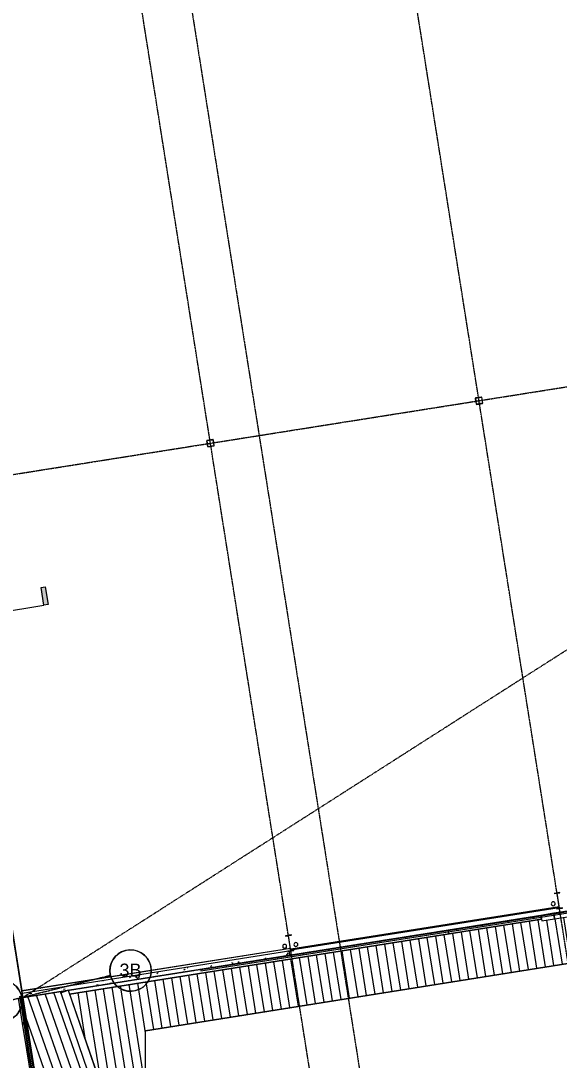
# Model space of a CAD drawing. Header units: millimetres. Extents: x -2355779 to -2216356, y 3874558 to 4068437.
# Drawn here: x -2319817 to -2299028, y 3996595 to 4036727 of the extents above; entities that cross this region are included whole.
import ezdxf

# ---------------------------------------------------------------- set-up
doc = ezdxf.new("R2010")
doc.units = ezdxf.units.MM
for name, pattern in [('Dash Tight', [1.2, 0.6, -0.6]), ('Grid Line', [21, 12, -3, 3, -3]), ('Overhead', [4, 2.5, -1.5])]:
    doc.linetypes.add(name, pattern=pattern)
for name, color, linetype, lineweight in [('A-ANNO-DIMS', 211, 'Continuous', 5), ('A-ANNO-DIMS-200', 211, 'Continuous', 5), ('A-CLNG', 13, 'Continuous', 5), ('A-DETL', 90, 'Continuous', 18), ('A-DETL-GENF', 92, 'Continuous', 5), ('A-FLOR-OVHD', 1, 'Overhead', 13), ('A-GENM', 13, 'Continuous', 5), ('A-GLAZ-CWMG', 51, 'Continuous', 5), ('A-ROOF', 132, 'Continuous', 5), ('A-ROOF-OTLN', 132, 'Continuous', 5), ('A-ROOF-PATT', 132, 'Continuous', 5), ('A-WALL', 113, 'Continuous', 5), ('A-WALL-FNSH', 113, 'Continuous', 13), ('A-WALL-PATT', 111, 'Continuous', 13), ('G-ANNO-SYMB', 111, 'Continuous', 5), ('P-SANR-FIXT', 6, 'Continuous', 5), ('S-BEAM', 12, 'Continuous', 5), ('S-COLS', 52, 'Continuous', 5), ('S-GRID', 1, 'Continuous', 5), ('S-GRID-IDEN', 1, 'Continuous', 5)]:
    doc.layers.add(name, color=color, linetype=linetype, lineweight=lineweight)
doc.styles.add('Arial', font='arial.ttf', dxfattribs={"height": 500})
doc.dimstyles.new('2_5-Diagonal-_deg_-Decimal_O', dxfattribs={"dimscale": 304.8, "dimtxt": 510.1297, "dimasz": 0.984252, "dimexe": 0.656168, "dimexo": 0.0625, "dimgap": 0.984252, "dimtad": 1, "dimdec": 0, "dimzin": 0, "dimdsep": 46, "dimtxsty": 'Arial', "dimblk1": 'OBLIQUE', "dimblk2": 'OBLIQUE', "dimsah": 1, "dimcen": 0.09, "dimdle": 0.656168, "dimazin": 0, "dimtfac": 1, "dimtdec": 4, "dimtix": 1, "dimtmove": 0, "dimatfit": 3, "dimfxl": 3.28084, "dimfxlon": 1, "dimtvp": 1, "dimtfill": 1, "dimtolj": 1, "dimtzin": 0, "dimlwd": 15, "dimlwe": 15, "dimarcsym": 2})

# ---------------------------------------------------------------- blocks, each defined once
blk = doc.blocks.new('SHS-Square Hollow Section-Column - 250x250xSHS-V2-GA - Part B 6m')
at = {"layer": 'S-COLS'}
h = blk.add_hatch(dxfattribs=at)
h.set_pattern_fill('FP_7', color=256, style=0, pattern_type=2)
h.set_pattern_definition([(36, (1644568.24, -4332682.3), (-418.03287, 575.37289), []), (36, (1644687.45, -4331929.7), (-418.03287, 575.37289), [])])
h.paths.add_polyline_path([(115, -125), (122, -122), (125, -115), (119, -119)])
h.paths.add_polyline_path([(-115, -125), (115, -125), (115, -120), (-115, -120)])
h.paths.add_polyline_path([(-115, -125), (-119, -119), (-125, -115), (-122, -122)])
h.paths.add_polyline_path([(-125, 115), (-119, 119), (-115, 125), (-122, 122)])
h.paths.add_polyline_path([(-125, -115), (-120, -115), (-120, 115), (-125, 115)])
h.paths.add_polyline_path([(125, 115), (122, 122), (115, 125), (119, 119)])
h.paths.add_polyline_path([(120, -115), (125, -115), (125, 115), (120, 115)])
h.paths.add_polyline_path([(-115, 120), (115, 120), (115, 125), (-115, 125)])
at = {"layer": 'S-COLS', "lineweight": 15}
for p, q in [((-125, 115), (-125, -115)), ((-120, -115), (-120, 115)), ((115, 125), (-115, 125)), ((-115, 120), (115, 120)), ((120, 115), (120, -115)), ((125, -115), (125, 115)), ((115, -120), (-115, -120)), ((-115, -125), (115, -125))]:
    blk.add_line(p, q, dxfattribs=at)
for centre, radius, start, end in [((-115, 115), 10, 90, 180), ((-115, 115), 5, 90, 180), ((115, 115), 10, 360, 90), ((115, 115), 5, 0, 90), ((-115, -115), 10, 180, 270), ((-115, -115), 5, 180, 270), ((115, -115), 5, 270, 0), ((115, -115), 10, 270, 360)]:
    blk.add_arc(centre, radius, start, end, dxfattribs=at)
blk = doc.blocks.new('Structural Framing 16 - Structural Framing 1-1145737-GA - Part B 6m')
at = {"layer": 'S-BEAM', "lineweight": 13}
for p, q in [((-2315487, 4040040), (-2315714, 4040004)), ((-2315714, 4040004), (-2315713, 4039995)), ((-2315713, 4039995), (-2315604, 4040012)), ((-2315604, 4040012), (-2315512, 4039429)), ((-2315594, 4040013), (-2315486, 4040031)), ((-2315502, 4039431), (-2315594, 4040013)), ((-2315486, 4040031), (-2315487, 4040040)), ((-2315512, 4039429), (-2315621, 4039412)), ((-2315621, 4039412), (-2315619, 4039402)), ((-2315619, 4039402), (-2315392, 4039438)), ((-2315393, 4039448), (-2315502, 4039431)), ((-2315392, 4039438), (-2315393, 4039448)), ((-2309372, 4001432), (-2309599, 4001396)), ((-2309599, 4001396), (-2309598, 4001386)), ((-2309598, 4001386), (-2309489, 4001403)), ((-2309489, 4001403), (-2309397, 4000820)), ((-2309479, 4001405), (-2309370, 4001422)), ((-2309387, 4000822), (-2309479, 4001405)), ((-2309370, 4001422), (-2309372, 4001432)), ((-2309397, 4000820), (-2309505, 4000803)), ((-2309505, 4000803), (-2309504, 4000793)), ((-2309504, 4000793), (-2309277, 4000829)), ((-2309278, 4000839), (-2309387, 4000822)), ((-2309277, 4000829), (-2309278, 4000839))]:
    blk.add_line(p, q, dxfattribs=at)
blk = doc.blocks.new('Structural Framing 17 - Structural Framing 1-1145779-GA - Part B 6m')
at = {"layer": 'S-BEAM', "lineweight": 13}
for p, q in [((-2305117, 4041683), (-2305344, 4041647)), ((-2305344, 4041647), (-2305342, 4041637)), ((-2305342, 4041637), (-2305233, 4041654)), ((-2305233, 4041654), (-2305141, 4041072)), ((-2305224, 4041656), (-2305115, 4041673)), ((-2305131, 4041073), (-2305224, 4041656)), ((-2305115, 4041673), (-2305117, 4041683)), ((-2305141, 4041072), (-2305250, 4041054)), ((-2305250, 4041054), (-2305248, 4041045)), ((-2305248, 4041045), (-2305021, 4041081)), ((-2305023, 4041090), (-2305131, 4041073)), ((-2305021, 4041081), (-2305023, 4041090)), ((-2299001, 4003074), (-2299228, 4003038)), ((-2299228, 4003038), (-2299227, 4003028)), ((-2299227, 4003028), (-2299118, 4003046)), ((-2299118, 4003046), (-2299026, 4002463)), ((-2299108, 4003047), (-2299000, 4003064)), ((-2299016, 4002465), (-2299108, 4003047)), ((-2299000, 4003064), (-2299001, 4003074)), ((-2299026, 4002463), (-2299135, 4002446)), ((-2299135, 4002446), (-2299133, 4002436)), ((-2299133, 4002436), (-2298906, 4002472)), ((-2298907, 4002482), (-2299016, 4002465)), ((-2298906, 4002472), (-2298907, 4002482))]:
    blk.add_line(p, q, dxfattribs=at)
blk = doc.blocks.new('Downpipe - Straight - 01 - 150D-V5-GA - Part B 6m')
at = {"layer": 'P-SANR-FIXT'}
for start, end in [(0, 180), (360, 180), (180, 0), (180, 360)]:
    blk.add_arc((-40, 100), 75, start, end, dxfattribs=at)
blk = doc.blocks.new('Downpipe - Straight - 01 - 150D-V7-GA - Part B 6m')
at = {"layer": 'P-SANR-FIXT'}
for start, end in [(0, 180), (360, 180), (180, 0), (180, 360)]:
    blk.add_arc((-40, 100), 75, start, end, dxfattribs=at)
blk = doc.blocks.new('Roof Gutters3 - Roof Gutters-1885272-GA - Part B 6m')
at = {"layer": 'A-ROOF'}
for p, q in [((-2318295, 3999192), (-2318277, 3999198)), ((-2318277, 3999198), (-2318286, 3999195)), ((-2318277, 3999198), (-2317988, 3999298)), ((-2317989, 3999297), (-2318277, 3999198)), ((-2318277, 3999198), (-2317074, 3995702)), ((-2317986, 3999298), (-2316839, 3995967)), ((-2317982, 3999298), (-2316844, 3995993)), ((-2316839, 3995967), (-2317074, 3995702)), ((-2316844, 3995993), (-2305461, 3993573)), ((-2316844, 3995993), (-2316839, 3995967)), ((-2316839, 3995967), (-2305456, 3993548)), ((-2317074, 3995702), (-2317088, 3995686)), ((-2317074, 3995702), (-2305703, 3993285)), ((-2305461, 3993573), (-2298136, 3967458)), ((-2305461, 3993573), (-2305456, 3993548)), ((-2305703, 3993285), (-2305718, 3993269)), ((-2305456, 3993548), (-2305703, 3993285)), ((-2305703, 3993285), (-2298452, 3967434)), ((-2305456, 3993548), (-2298132, 3967435)), ((-2298480, 3967432), (-2298455, 3967344)), ((-2298429, 3967351), (-2298455, 3967344)), ((-2298451, 3967432), (-2298429, 3967351)), ((-2298141, 3967432), (-2298429, 3967351)), ((-2298136, 3967458), (-2298132, 3967435)), ((-2298132, 3967435), (-2298136, 3967433))]:
    blk.add_line(p, q, dxfattribs=at)
at = {"layer": 'A-ROOF', "lineweight": 15}
for p, q in [((-2339528, 3988769), (-2339531, 3988779)), ((-2339531, 3988779), (-2339530, 3988751)), ((-2339530, 3988751), (-2339427, 3988460)), ((-2339527, 3988751), (-2339528, 3988769)), ((-2339425, 3988464), (-2339527, 3988751)), ((-2339427, 3988460), (-2339353, 3988485)), ((-2339394, 3988474), (-2339425, 3988464)), ((-2339378, 3988480), (-2339393, 3988475)), ((-2339354, 3988488), (-2339377, 3988480)), ((-2338999, 3988607), (-2339352, 3988488)), ((-2339351, 3988485), (-2338995, 3988605)), ((-2339028, 3988703), (-2339030, 3988702)), ((-2339030, 3988702), (-2338999, 3988607)), ((-2338995, 3988605), (-2339028, 3988703))]:
    blk.add_line(p, q, dxfattribs=at)
blk = doc.blocks.new('Rectangular Mullion - Frame_Framed Facade_Danpal_DPANMF BT1-1887990-GA - Part B 6m')
at = {"layer": 'A-GLAZ-CWMG'}
for p, q in [((-2319747, 3998019), (-2319901, 3998986)), ((-2319693, 3998034), (-2319845, 3998995)), ((-2319837, 3999057), (-2319834, 3999058)), ((-2319834, 3999058), (-2319828, 3999059)), ((-2319833, 3999052), (-2319834, 3999058)), ((-2319671, 3998031), (-2319831, 3999045)), ((-2319827, 3999053), (-2319828, 3999059)), ((-2319665, 3998032), (-2319818, 3999001))]:
    blk.add_line(p, q, dxfattribs=at)
blk = doc.blocks.new('Rectangular Mullion - Frame_Framed Facade_Danpal_DPANMF BT1-1113569-GA - Part B 6m')
at = {"layer": 'A-GLAZ-CWMG'}
for p, q in [((-2319585, 3996991), (-2319747, 3998019)), ((-2319530, 3997006), (-2319691, 3998021)), ((-2319508, 3997003), (-2319671, 3998031)), ((-2319502, 3997004), (-2319665, 3998032))]:
    blk.add_line(p, q, dxfattribs=at)
blk = doc.blocks.new('Rectangular Mullion - DPAEC50-1105308-GA - Part B 6m')
at = {"layer": 'A-DETL-GENF'}
for p, q in [((24, 54), (-24, 54)), ((-24, 54), (-24, 5)), ((-23, 3), (-18, 3)), ((-22, 7), (-22, 34)), ((-21, 43), (-21, 50)), ((-21, 35), (-18, 35)), ((-17, 7), (-21, 6)), ((-20, 51), (-1, 51)), ((-20, 41), (-20, 43)), ((-15, 18), (-20, 9)), ((-20, 9), (-15, 17)), ((-20, 9), (-20, 7)), ((-20, 8), (-20, 9)), ((-14, 8), (-20, 8)), ((-20, 7), (-14, 7)), ((-17, 40), (-19, 40)), ((-10, 37), (-18, 37)), ((-18, 35), (-18, 22)), ((-16, 22), (-17, 35)), ((-17, 35), (-9, 35)), ((-9, 20), (-14, 20)), ((-14, 19), (-10, 19)), ((-9, 9), (-13, 8)), ((-13, 7), (-7, 9)), ((-8, 2), (-12, 1)), ((-12, 1), (-9, 1)), ((-8, 37), (-9, 37)), ((9, 34), (-9, 34)), ((-9, 34), (-8, 34)), ((-7, 9), (-9, 5)), ((-9, 4), (-7, 4)), ((-8, 36), (-8, 37)), ((-8, 34), (-8, 22)), ((-8, 5), (-6, 10)), ((-6, 10), (-8, 9)), ((-8, 2), (-6, 5)), ((-6, 5), (-8, 5)), ((-7, 4), (-8, 2)), ((-7, 22), (-7, 34)), ((-7, 34), (7, 34)), ((-4, 23), (3, 23)), ((3, 23), (-4, 23)), ((-1, 51), (0, 52)), ((0, 52), (1, 51)), ((1, 51), (20, 51)), ((8, 9), (6, 10)), ((6, 10), (8, 5)), ((8, 5), (6, 5)), ((6, 5), (8, 2)), ((7, 34), (7, 22)), ((9, 5), (7, 9)), ((7, 9), (13, 7)), ((8, 2), (7, 4)), ((7, 4), (9, 4)), ((9, 37), (8, 37)), ((8, 37), (8, 36)), ((8, 22), (8, 34)), ((8, 34), (9, 34)), ((12, 1), (8, 2)), ((9, 35), (17, 35)), ((14, 20), (9, 20)), ((13, 8), (9, 9)), ((9, 1), (12, 1)), ((18, 37), (10, 37)), ((10, 19), (14, 19)), ((20, 8), (14, 8)), ((14, 7), (20, 7)), ((20, 9), (15, 18)), ((15, 17), (20, 9)), ((17, 35), (16, 22)), ((19, 40), (17, 40)), ((21, 6), (17, 7)), ((18, 22), (18, 35)), ((18, 35), (21, 35)), ((18, 3), (23, 3)), ((20, 43), (20, 41)), ((20, 7), (20, 9)), ((20, 9), (20, 8)), ((21, 50), (21, 43)), ((22, 34), (22, 7)), ((24, 5), (24, 54))]:
    blk.add_line(p, q, dxfattribs=at)
for centre, radius, start, end in [((-23, 5), 1, 180, 270), ((-21, 39), 2.1, 75, 15), ((-21, 34), 1, 90, 180), ((-21, 7), 1, 180, 275), ((-20, 50), 1.2, 90, 180), ((-21, 39), 3.7, 75, 100.9055), ((-21, 39), 3.7, 325.4192, 15), ((-9, 28), 6, 90, 178.5709), ((137, 25), 152, 178.5709, 182.4896), ((137, 25), 152, 182.9076, 186.319), ((-9, 28), 5.2, 90, 178.5709), ((137, 25), 151, 178.5709, 181.8369), ((137, 25), 151, 182.064, 186.2791), ((137, 25), 152, 186.7358, 188.8939), ((137, 25), 151, 186.7315, 189.0318), ((-12, 2), 0.975, 188.8939, 275.24), ((-10, 38), 0.706, 289.0493, 354.5477), ((-4, 17), 6.58, 156.7371, 181.8449), ((16, 17), 26.5, 181.8449, 197.5886), ((-9, 36), 1, 270, 360), ((-4, 17), 5.98, 90, 181.8449), ((-4, 17), 6.58, 131.8412, 150.9148), ((16, 17), 25.9, 181.8449, 197.6717), ((-9, 4), 0.4, 157.1611, 284), ((-9, 2), 0.963, 275.24, 334.4387), ((-4, 17), 6.58, 90, 125.1634), ((3, 17), 5.98, 358.1551, 90), ((3, 17), 6.58, 54.8366, 90), ((9, 36), 1, 180, 270), ((3, 17), 6.58, 29.0852, 48.1588), ((-16, 17), 25.9, 342.3283, 358.1551), ((9, 2), 0.963, 205.5613, 264.76), ((10, 38), 0.706, 185.4523, 250.9507), ((9, 28), 6, 1.4287, 89.9792), ((9, 28), 5.2, 1.4291, 90), ((-16, 17), 26.5, 342.4114, 358.1551), ((9, 4), 0.4, 256, 22.8389), ((3, 17), 6.58, 358.1551, 23.2629), ((-137, 25), 151, 350.9682, 353.2685), ((12, 2), 0.975, 264.76, 351.1061), ((-137, 25), 151, 353.7209, 357.936), ((-137, 25), 152, 351.1061, 353.2642), ((-137, 25), 151, 358.1631, 1.4291), ((-137, 25), 152, 353.681, 357.0924), ((-137, 25), 152, 357.5109, 1.4287), ((21, 39), 3.7, 165, 214.5808), ((21, 39), 2.1, 165, 105), ((20, 50), 1.2, 360, 90), ((21, 39), 3.7, 79.0945, 105), ((21, 34), 1, 360, 90), ((21, 7), 1, 265, 360), ((23, 5), 1, 270, 360)]:
    blk.add_arc(centre, radius, start, end, dxfattribs=at)
for points, knots in [([(-18, 22), (-18, 22), (-18, 21), (-17, 21), (-17, 21), (-17, 21), (-17, 22), (-16, 22), (-16, 22), (-16, 22), (-16, 22)], [0, 0, 0, 0, 0.125, 0.25, 0.5, 0.625, 0.75, 0.875, 0.9375, 1, 1, 1, 1]), ([(-18, 3), (-18, 3), (-18, 4), (-18, 4), (-17, 4), (-17, 4), (-17, 4), (-17, 4), (-17, 5), (-17, 5), (-17, 5), (-17, 5), (-16, 6), (-16, 6), (-16, 6), (-16, 6), (-16, 6), (-17, 7), (-17, 7), (-17, 7), (-17, 7)], [0, 0, 0, 0, 0.083333, 0.166667, 0.208333, 0.25, 0.333333, 0.375, 0.416667, 0.458333, 0.5, 0.583333, 0.666667, 0.729167, 0.791667, 0.84375, 0.885417, 0.927083, 0.96875, 1, 1, 1, 1]), ([(16, 22), (16, 22), (16, 22), (16, 22), (17, 22), (17, 22), (17, 21), (18, 21), (18, 22)], [0, 0, 0, 0, 0.0625, 0.125, 0.1875, 0.3125, 0.4375, 1, 1, 1, 1]), ([(17, 7), (17, 7), (17, 7), (17, 7), (16, 6), (16, 6), (16, 6), (16, 6), (16, 6), (17, 5), (17, 5), (17, 4), (18, 3), (18, 3)], [0, 0, 0, 0, 0.03125, 0.072917, 0.114583, 0.15625, 0.208333, 0.270833, 0.333333, 0.416667, 0.583333, 0.75, 1, 1, 1, 1])]:
    blk.add_open_spline(points, degree=3, knots=knots, dxfattribs=at)
blk = doc.blocks.new('Rectangular Mullion - Mullion_FramedFacade_Danpal_DPAEC50-1262938-GA - Part B 6m')
at = {"layer": 'A-GLAZ-CWMG'}
for p, q in [((-18, 3), (-23, 3)), ((-20, 9), (-22, 9)), ((-21, 6), (-17, 7)), ((-20, 7), (-20, 9)), ((-14, 7), (-20, 7)), ((-9, 1), (-12, 1)), ((-8, 9), (-6, 10)), ((-6, 10), (-8, 5)), ((-8, 5), (-6, 5)), ((-6, 5), (-8, 2)), ((3, 23), (-4, 23)), ((8, 5), (6, 10)), ((6, 10), (8, 9)), ((8, 2), (6, 5)), ((6, 5), (8, 5)), ((12, 1), (9, 1)), ((20, 7), (14, 7)), ((17, 7), (21, 6)), ((23, 3), (18, 3)), ((22, 9), (20, 9)), ((20, 9), (20, 7))]:
    blk.add_line(p, q, dxfattribs=at)
for centre, radius, start, end in [((-23, 5), 1, 180, 270), ((-21, 7), 1, 227.5, 275), ((137, 25), 152, 186.7358, 188.8939), ((-12, 2), 0.975, 188.8939, 275.24), ((-4, 17), 5.98, 90, 181.8449), ((16, 17), 25.9, 181.8449, 197.6717), ((-9, 2), 0.963, 275.24, 334.4387), ((3, 17), 5.98, 358.1551, 90), ((-16, 17), 25.9, 342.3283, 358.1551), ((9, 2), 0.963, 205.5613, 264.76), ((12, 2), 0.975, 264.76, 351.1061), ((-137, 25), 152, 351.1061, 353.2642), ((21, 7), 1, 265, 360), ((23, 5), 1, 270, 0)]:
    blk.add_arc(centre, radius, start, end, dxfattribs=at)
for points, knots in [([(-17, 7), (-17, 7), (-17, 7), (-17, 7), (-16, 6), (-16, 6), (-16, 6), (-16, 6), (-16, 6), (-17, 5), (-17, 5), (-17, 5), (-17, 5), (-17, 4), (-17, 4), (-17, 4), (-17, 4), (-18, 4), (-18, 4), (-18, 3), (-18, 3)], [-1, -1, -1, -1, -0.96875, -0.927083, -0.885417, -0.84375, -0.791667, -0.729167, -0.666667, -0.583333, -0.5, -0.458333, -0.416667, -0.375, -0.333333, -0.25, -0.208333, -0.166667, -0.083333, 0, 0, 0, 0]), ([(18, 3), (18, 3), (17, 4), (17, 5), (17, 5), (16, 6), (16, 6), (16, 6), (16, 6), (16, 6), (17, 7), (17, 7), (17, 7), (17, 7)], [-1, -1, -1, -1, -0.75, -0.583333, -0.416667, -0.333333, -0.270833, -0.208333, -0.15625, -0.114583, -0.072917, -0.03125, 0, 0, 0, 0])]:
    blk.add_open_spline(points, degree=3, knots=knots, dxfattribs=at)
blk = doc.blocks.new('MulticellPanel_Polycarbonate_Danpal_1040w - Premium Purple-1888218-GA - Part B 6m')
at = {"layer": 'A-GENM'}
h = blk.add_hatch(dxfattribs=at)
h.set_pattern_fill('FP_23', color=256, style=0, pattern_type=2)
h.set_pattern_definition([(171, (4312207.6, 1665677.9), (-125.14757, -790.15067), []), (261, (4312207.6, 1665677.9), (790.15067, -125.14757), [])])
h.paths.add_polyline_path([(508, -6), (512, -3), (506, -1)])
h.paths.add_polyline_path([(513, -14), (513, -4), (508, -6), (508, -11)])
h.paths.add_polyline_path([(513, -2), (513, 7), (506, -1)])
h.paths.add_polyline_path([(512, 8), (510, 16), (-510, 16), (-512, 8), (-504, 0), (504, 0)])
h.paths.add_polyline_path([(-506, -1), (-513, 7), (-513, -2), (-508, -1)])
h.paths.add_polyline_path([(-506, -1), (-512, -3), (-508, -6)])
h.paths.add_polyline_path([(-508, -11), (-508, -6), (-513, -4), (-512, -13), (-509, -11)])
for p, q in [((-513, 13), (-513, 9)), ((-513, 7), (-513, -2)), ((510, 16), (-510, 16)), ((513, 9), (513, 13)), ((513, -2), (513, 7)), ((-513, -4), (-513, -13)), ((-512, -15), (-509, -15)), ((-508, -6), (-506, -1)), ((-508, -11), (-506, -6)), ((-506, -6), (-508, -6)), ((-506, -10), (-508, -11)), ((-507, -13), (-506, -10)), ((-504, 0), (504, 0)), ((506, -1), (508, -6)), ((508, -6), (506, -6)), ((506, -6), (508, -11)), ((508, -11), (506, -10)), ((506, -10), (508, -14)), ((509, -15), (512, -15)), ((513, -14), (513, -4))]:
    blk.add_line(p, q, dxfattribs=at)
for centre, radius, start, end in [((-510, 13), 3, 90, 180), ((-513, 8), 1.2, 270.0002, 89.9998), ((510, 13), 3, 0, 90), ((513, 8), 1.2, 90.0002, 269.9998), ((-513, -3), 1.2, 270.0002, 89.9998), ((-512, -14), 1.5, 225, 270), ((-509, -14), 1.5, 270, 333.1609), ((-504, -2), 2, 90, 158.7864), ((504, -2), 2, 21.2136, 90), ((509, -14), 1.5, 206.8391, 270), ((513, -3), 1.2, 90.0002, 269.9998), ((512, -14), 1.5, 270, 360)]:
    blk.add_arc(centre, radius, start, end, dxfattribs=at)
blk = doc.blocks.new('MulticellPanel_Polycarbonate_Danpal_1040w - Premium Purple-1262873-GA - Part B 6m')
at = {"layer": 'A-GENM'}
h = blk.add_hatch(dxfattribs=at)
h.set_pattern_fill('FP_24', color=256, style=0, pattern_type=2)
h.set_pattern_definition([(171, (4311174.3, 1665677.9), (-125.14757, -790.15067), []), (261, (4311174.3, 1665677.9), (790.15067, -125.14757), [])])
h.paths.add_polyline_path([(515, -6), (519, -3), (513, -1)])
h.paths.add_polyline_path([(520, -14), (520, -4), (515, -6), (515, -11)])
h.paths.add_polyline_path([(520, -2), (520, 7), (513, -1)])
h.paths.add_polyline_path([(519, 8), (517, 16), (-517, 16), (-519, 8), (-511, 0), (511, 0)])
h.paths.add_polyline_path([(-513, -1), (-520, 7), (-520, -2)])
h.paths.add_polyline_path([(-513, -1), (-519, -3), (-515, -6)])
h.paths.add_polyline_path([(-515, -11), (-515, -6), (-520, -4), (-520, -14)])
for p, q in [((-520, 13), (-520, 9)), ((-520, 7), (-520, -2)), ((517, 16), (-517, 16)), ((520, 9), (520, 13)), ((520, -2), (520, 7)), ((-520, -4), (-520, -14)), ((-519, -15), (-516, -15)), ((-515, -6), (-513, -1)), ((-515, -11), (-513, -6)), ((-513, -6), (-515, -6)), ((-513, -10), (-515, -11)), ((-514, -14), (-513, -10)), ((-511, 0), (511, 0)), ((513, -1), (515, -6)), ((515, -6), (513, -6)), ((513, -6), (515, -11)), ((515, -11), (513, -10)), ((513, -10), (514, -14)), ((516, -15), (519, -15)), ((520, -14), (520, -4))]:
    blk.add_line(p, q, dxfattribs=at)
for centre, radius, start, end in [((-517, 13), 3, 90, 180), ((-520, 8), 1.2, 270.0002, 89.9998), ((517, 13), 3, 360, 90), ((520, 8), 1.2, 90.0002, 269.9998), ((-520, -3), 1.2, 270.0002, 89.9998), ((-519, -14), 1.5, 180, 270), ((-516, -14), 1.5, 270, 333.1609), ((-511, -2), 2, 90, 158.7864), ((511, -2), 2, 21.2136, 90), ((516, -14), 1.5, 206.8391, 270), ((520, -3), 1.2, 90.0002, 269.9998), ((519, -14), 1.5, 270, 360)]:
    blk.add_arc(centre, radius, start, end, dxfattribs=at)
blk = doc.blocks.new('MulticellPanel_Polycarbonate_Danpal_1040w - Premium Purple-V27-GA - Part B 6m')
at = {"layer": 'A-GENM'}
h = blk.add_hatch(dxfattribs=at)
h.set_pattern_fill('FP_25', color=256, style=0, pattern_type=2)
h.set_pattern_definition([(171, (4310134.3, 1665677.9), (-125.14757, -790.15067), []), (261, (4310134.3, 1665677.9), (790.15067, -125.14757), [])])
h.paths.add_polyline_path([(515, -6), (519, -3), (513, -1)])
h.paths.add_polyline_path([(520, -14), (520, -4), (515, -6), (515, -11)])
h.paths.add_polyline_path([(520, -2), (520, 7), (513, -1)])
h.paths.add_polyline_path([(519, 8), (517, 16), (-517, 16), (-519, 8), (-508, 0), (511, 0)])
h.paths.add_polyline_path([(-513, -1), (-520, 7), (-520, -2)])
h.paths.add_polyline_path([(-513, -1), (-519, -3), (-515, -6)])
h.paths.add_polyline_path([(-515, -11), (-515, -6), (-520, -4), (-520, -14)])
for p, q in [((-520, 13), (-520, 9)), ((-520, 7), (-520, -2)), ((517, 16), (-517, 16)), ((520, 9), (520, 13)), ((520, -2), (520, 7)), ((-520, -4), (-520, -14)), ((-519, -15), (-516, -15)), ((-515, -6), (-513, -1)), ((-515, -11), (-513, -6)), ((-513, -6), (-515, -6)), ((-513, -10), (-515, -11)), ((-514, -14), (-513, -10)), ((-511, 0), (511, 0)), ((513, -1), (515, -6)), ((515, -6), (513, -6)), ((513, -6), (515, -11)), ((515, -11), (513, -10)), ((513, -10), (514, -14)), ((516, -15), (519, -15)), ((520, -14), (520, -4))]:
    blk.add_line(p, q, dxfattribs=at)
for centre, radius, start, end in [((-517, 13), 3, 90, 180), ((-520, 8), 1.2, 270.0002, 89.9998), ((517, 13), 3, 360, 90), ((520, 8), 1.2, 90.0002, 269.9998), ((-520, -3), 1.2, 270.0002, 89.9998), ((-519, -14), 1.5, 180, 270), ((-516, -14), 1.5, 270, 333.1609), ((-511, -2), 2, 90, 158.7864), ((511, -2), 2, 21.2136, 90), ((516, -14), 1.5, 206.8391, 270), ((520, -3), 1.2, 90.0002, 269.9998), ((519, -14), 1.5, 270, 360)]:
    blk.add_arc(centre, radius, start, end, dxfattribs=at)
blk = doc.blocks.new('SHS-Square Hollow Section-Column - 250x250xSHS-V48-GA - Part B 6m')
at = {"layer": 'S-COLS', "lineweight": 15}
for p, q in [((-125, 115), (-125, -115)), ((-120, -115), (-120, 115)), ((115, 125), (-115, 125)), ((-115, 120), (115, 120)), ((120, 115), (120, -115)), ((125, -115), (125, 115)), ((115, -120), (-115, -120)), ((-115, -125), (115, -125))]:
    blk.add_line(p, q, dxfattribs=at)
for centre, radius, start, end in [((-115, 115), 10, 90, 180), ((-115, 115), 5, 90, 180), ((115, 115), 10, 360, 90), ((115, 115), 5, 0, 90), ((-115, -115), 10, 180, 270), ((-115, -115), 5, 180, 270), ((115, -115), 5, 270, 0), ((115, -115), 10, 270, 360)]:
    blk.add_arc(centre, radius, start, end, dxfattribs=at)
blk = doc.blocks.new('Downpipe - Straight - 01 - 150D-V8-GA - Part B 6m')
at = {"layer": 'P-SANR-FIXT'}
for start, end in [(0, 180), (360, 180), (180, 0), (180, 360)]:
    blk.add_arc((-40, 100), 75, start, end, dxfattribs=at)
blk = doc.blocks.new('Generic Models 20 - Generic Models 13-2246191-GA - Part B 6m')
at = {"layer": 'A-GENM', "lineweight": 13}
for p, q in [((-2298018, 4002462), (-2299240, 4002268)), ((-2299740, 4002189), (-2303321, 4001622)), ((-2303298, 4001473), (-2299716, 4002041)), ((-2299240, 4002268), (-2299740, 4002189)), ((-2299716, 4002041), (-2299740, 4002189)), ((-2299740, 4002189), (-2299705, 4001972)), ((-2299705, 4001972), (-2299206, 4002051)), ((-2299206, 4002051), (-2299240, 4002268)), ((-2299240, 4002268), (-2299206, 4002051)), ((-2299206, 4002051), (-2297984, 4002244)), ((-2303321, 4001622), (-2303298, 4001473))]:
    blk.add_line(p, q, dxfattribs=at)
blk = doc.blocks.new('Area 51 Ceiling - External FC - Area 51 Ceiling - External FC-2924300-GA - Part B 6m')
at = {"layer": 'A-CLNG'}
blk.add_line((-2298694, 4000332), (-2315000, 3997734), dxfattribs=at)
blk = doc.blocks.new('Grid - A1-203820-GA - Part B 6m')
at = {"layer": 'S-GRID-IDEN'}
blk.add_circle((0, 0), 4, dxfattribs=at)
for start, end in [(360, 180), (180, 360)]:
    blk.add_arc((0, 0), 4, start, end, dxfattribs=at)
blk = doc.blocks.new('DIMBLOCK1-GA - Part B 6m')
at = {"layer": 'A-ANNO-DIMS-200', "lineweight": 15}
for p, q in [((-2327823, 4050069), (-2327854, 4050267)), ((-2327823, 4050069), (-2327698, 4050241)), ((-2327823, 4050069), (-2327948, 4049898)), ((-2327823, 4050069), (-2327823, 4050069)), ((-2327823, 4050069), (-2327773, 4049751)), ((-2337983, 4048155), (-2338098, 4047977)), ((-2337983, 4048155), (-2338052, 4048471)), ((-2337983, 4048155), (-2337869, 4048334)), ((-2337983, 4048155), (-2337941, 4047960))]:
    blk.add_line(p, q, dxfattribs=at)
for start, end in [(98.93584, 102.39889), (99.00033, 102.33441)]:
    blk.add_arc((-2300024, 3874558), 177699, start, end, dxfattribs=at)
at = {"layer": 'A-ANNO-DIMS-200', "color": 0, "lineweight": 15, "insert": (-2333895, 4049968), "char_height": 500, "width": 1958.9, "attachment_point": 1, "rotation": 10.6674, "line_spacing_factor": 0.941778, "style": 'Arial', "bg_fill": 3, "box_fill_scale": 1.25, "bg_fill_color": 256, "bg_fill_true_color": 13158600, "bg_fill_transparency": 0}
blk.add_mtext('3.33°', dxfattribs=at)
blk = doc.blocks.new('_Oblique')
at = {"color": 0, "linetype": 'ByBlock', "lineweight": -2}
blk.add_line((-0.5, -0.5), (0.5, 0.5), dxfattribs=at)
blk = doc.blocks.new('DIMBLOCK2-GA - Part B 6m')
at = {"layer": 'A-ANNO-DIMS-200', "lineweight": 15}
for p, q in [((-2337980, 4048142), (-2338095, 4047963)), ((-2337980, 4048142), (-2338057, 4048493)), ((-2337980, 4048142), (-2337866, 4048320)), ((-2337980, 4048142), (-2337980, 4048142)), ((-2337980, 4048142), (-2337938, 4047946)), ((-2348008, 4045641), (-2348105, 4045988)), ((-2348008, 4045641), (-2347904, 4045826)), ((-2348008, 4045641), (-2348112, 4045457)), ((-2348008, 4045641), (-2347954, 4045449))]:
    blk.add_line(p, q, dxfattribs=at)
for start, end in [(102.26992, 105.7319), (102.33441, 105.66741)]:
    blk.add_arc((-2300024, 3874558), 177685, start, end, dxfattribs=at)
at = {"layer": 'A-ANNO-DIMS-200', "color": 0, "lineweight": 15, "insert": (-2344034, 4047688), "char_height": 500, "width": 1958.9, "attachment_point": 1, "rotation": 14.0009, "line_spacing_factor": 0.941778, "style": 'Arial', "bg_fill": 3, "box_fill_scale": 1.25, "bg_fill_color": 256, "bg_fill_true_color": 13158600, "bg_fill_transparency": 0}
blk.add_mtext('3.33°', dxfattribs=at)
blk = doc.blocks.new('Section - A1-28045-GA - Part B 6m')
at = {"layer": 'G-ANNO-SYMB'}
blk.add_hatch(color=256, dxfattribs=at).paths.add_polyline_path([(0, 3.5), (0, 0), (-0.8, 0), (-0.8, 3.5)])
for p, q in [((0, 3.5), (-0.8, 3.5)), ((-0.8, 3.5), (-0.8, 0)), ((0, 0), (0, 3.5)), ((-0.8, 0), (0, 0))]:
    blk.add_line(p, q, dxfattribs=at)

msp = doc.modelspace()

# ---------------------------------------------------------------- hatches: boundary and pattern name
at = {"layer": 'A-ROOF-PATT'}
h = msp.add_hatch(dxfattribs=at)
h.set_pattern_fill('FP_1', color=256, style=0, pattern_type=2)
h.set_pattern_definition([(279, (-1462938.37, -496529.1), (328.900217, 52.092677), [])])
h.paths.add_polyline_path([(-2315000.3, 3995600.9), (-2315000.3, 3997735.7), (-2298694, 4000333.7), (-2287507.4, 3996890.6), (-2276664.1, 3998618.2), (-2277467.6, 4003690.7), (-2230824.1, 4011078.5), (-2230824.1, 4012946.5), (-2232226.8, 4012724.4), (-2232216.8, 4012661.2), (-2267213.3, 4007118), (-2267230.8, 4007180.1), (-2297808.2, 4002336.9), (-2297798.3, 4002273.7), (-2299705.2, 4001971.6), (-2299716.1, 4002034.7), (-2317931, 3999149.6), (-2316841.4, 3995992.2), (-2315476.4, 3995702.1)])
h.paths.add_polyline_path([(-2295367.1, 4001448.7), (-2295519.4, 4001905), (-2295363.2, 4001929.8), (-2295365.5, 4001649.7)])
h = msp.add_hatch(dxfattribs=at)
h.set_pattern_fill('FP_4', color=256, style=0, pattern_type=2)
h.set_pattern_definition([(109.367, (-4018.33, 11431.97), (-314.1568, -110.428734), [])])
h.paths.add_polyline_path([(-2352562.9, 3967433.9), (-2298471.9, 3967434.6), (-2305717.9, 3993269.2), (-2317088.1, 3995686), (-2318295.3, 3999191.8), (-2318276.8, 3999198), (-2317990.3, 3999297.2), (-2319737.4, 3999020.5), (-2318990.1, 3994314.6), (-2318988.5, 3994311.3), (-2318969.6, 3994178.2), (-2318969.6, 3994172.8), (-2318935.7, 3993965.6), (-2318889.7, 3993781.2), (-2318906.9, 3993777), (-2318877.5, 3993591.4), (-2319973, 3993338.7), (-2319896.7, 3993032.7), (-2318831, 3993296.2), (-2318742.7, 3992936.6), (-2339240.9, 3987830.5), (-2339329.9, 3988189.8), (-2329605.1, 3990613.3), (-2329686.5, 3990939.8), (-2338999.4, 3988618.9), (-2338994.7, 3988605.2), (-2339351.2, 3988485.4), (-2339348, 3988476.3), (-2339418.8, 3988454.3), (-2339421.5, 3988456.8), (-2339429.3, 3988456.2), (-2341201.2, 3993601.8), (-2352562.9, 3989688.5), (-2352562.9, 3975751.6), (-2350541.4, 3975985.4), (-2350556.5, 3976127.1), (-2350507.9, 3976132.3), (-2350495.8, 3976129.7), (-2350495.1, 3976131.6), (-2350329.4, 3976150.1), (-2350329.4, 3976150.7), (-2350307.6, 3976155.9), (-2350269.5, 3976159.1), (-2350253.3, 3976018.8), (-2344809.5, 3976648.4), (-2344824.6, 3976790), (-2344776.1, 3976795.3), (-2344764, 3976792.6), (-2344763.2, 3976794.5), (-2344597.6, 3976813), (-2344597.6, 3976813.7), (-2344575.7, 3976818.8), (-2344537.6, 3976822), (-2344521.5, 3976681.7), (-2339077.7, 3977311.3), (-2339092.8, 3977453), (-2339044.3, 3977458.2), (-2339032.2, 3977455.6), (-2339031.4, 3977457.4), (-2338865.8, 3977475.9), (-2338865.8, 3977476.6), (-2338843.9, 3977481.8), (-2338805.8, 3977484.9), (-2338789.6, 3977344.6), (-2333345.9, 3977974.2), (-2333361, 3978115.9), (-2333312.4, 3978121.1), (-2333300.3, 3978118.5), (-2333299.6, 3978120.3), (-2333133.9, 3978138.9), (-2333133.9, 3978139.5), (-2333112.1, 3978144.7), (-2333074, 3978147.8), (-2333057.8, 3978007.5), (-2327614, 3978637.1), (-2327629.1, 3978778.8), (-2327580.6, 3978784), (-2327568.5, 3978781.4), (-2327567.7, 3978783.2), (-2327402.1, 3978801.8), (-2327402.1, 3978802.4), (-2327380.2, 3978807.6), (-2327342.1, 3978810.7), (-2327326, 3978670.4), (-2321882.2, 3979300.1), (-2321897.3, 3979441.7), (-2321848.8, 3979447), (-2321836.7, 3979444.3), (-2321835.9, 3979446.2), (-2321670.3, 3979464.7), (-2321670.3, 3979465.4), (-2321648.4, 3979470.5), (-2321610.3, 3979473.7), (-2321594.1, 3979333.4), (-2316150.4, 3979963), (-2316165.5, 3980104.7), (-2316116.9, 3980109.9), (-2316104.8, 3980107.2), (-2316104.1, 3980109.1), (-2315938.4, 3980127.6), (-2315938.4, 3980128.3), (-2315916.6, 3980133.5), (-2315878.4, 3980136.6), (-2315862.3, 3979996.3), (-2310548.2, 3980612.5), (-2310567.3, 3980773.2), (-2310019, 3980836.5), (-2309988.6, 3980571.6), (-2310536.9, 3980508.3), (-2310547.3, 3980604.8), (-2310657.9, 3980591.8), (-2311033.1, 3980548.3), (-2312105.4, 3980424.2), (-2312131.9, 3980421.2), (-2312152.5, 3980418.4), (-2312207.4, 3980411.6), (-2312279.7, 3980403.2), (-2315861.4, 3979988.7), (-2315856.9, 3979939.3), (-2315904.1, 3979933.7), (-2315915.8, 3979931.5), (-2315916.6, 3979929.7), (-2316082.2, 3979911.3), (-2316083.2, 3979910.7), (-2316105, 3979910.5), (-2316144, 3979907.3), (-2316149.5, 3979955), (-2321593.2, 3979325.4), (-2321588.7, 3979276.4), (-2321635.9, 3979270.7), (-2321647.6, 3979268.6), (-2321648.4, 3979266.8), (-2321814, 3979248.4), (-2321814, 3979247.7), (-2321850.1, 3979246), (-2321875.8, 3979244.4), (-2321881.3, 3979292.1), (-2327325, 3978662.5), (-2327320.5, 3978613.4), (-2327367.8, 3978607.8), (-2327379.5, 3978605.7), (-2327380.2, 3978603.9), (-2327545.9, 3978585.4), (-2327545.9, 3978584.7), (-2327582, 3978583.1), (-2327607.6, 3978581.5), (-2327613.1, 3978629.2), (-2333056.9, 3977999.6), (-2333052.4, 3977950.5), (-2333099.6, 3977944.9), (-2333111.3, 3977942.7), (-2333112.1, 3977940.9), (-2333277.7, 3977922.5), (-2333277.7, 3977921.8), (-2333313.8, 3977920.2), (-2333339.5, 3977918.5), (-2333345, 3977966.3), (-2338788.5, 3977335.3), (-2338784.2, 3977287.6), (-2338831.4, 3977282), (-2338843.1, 3977279.8), (-2338843.9, 3977278), (-2339009.5, 3977259.6), (-2339010.6, 3977259), (-2339032.3, 3977258.8), (-2339071.3, 3977255.6), (-2339076.8, 3977303.3), (-2344520.5, 3976673.7), (-2344516, 3976624.7), (-2344563.3, 3976619.1), (-2344575, 3976616.9), (-2344575.7, 3976615.1), (-2344741.4, 3976596.7), (-2344741.4, 3976596), (-2344777.5, 3976594.3), (-2344803.1, 3976592.7), (-2344808.6, 3976640.4), (-2350252.4, 3976010.8), (-2350247.9, 3975961.7), (-2350295.1, 3975956.1), (-2350306.8, 3975954), (-2350307.6, 3975952.2), (-2350473.2, 3975933.8), (-2350473.2, 3975933), (-2350509.3, 3975931.4), (-2350535, 3975929.8), (-2350540.5, 3975977.5), (-2352562.9, 3975743.6), (-2352562.9, 3972012.5)])
h.paths.add_polyline_path([(-2313139.6, 3980303.6), (-2313120.2, 3980306.2), (-2313131.2, 3980304.6)])
h.paths.add_polyline_path([(-2339429.3, 3988462.3), (-2339428.7, 3988464.7), (-2339444.2, 3988505.5), (-2339443.7, 3988504), (-2339429.3, 3988462.4)])
h.paths.add_polyline_path([(-2339352.2, 3988488.3), (-2338998.5, 3988607), (-2339002.3, 3988618.2), (-2339196, 3988572), (-2339214.8, 3988651.2), (-2339028.9, 3988697.5), (-2339030.4, 3988701.8), (-2339027.5, 3988702.8), (-2339026, 3988698.2), (-2325794, 3991995.8), (-2329361.1, 3991171.7), (-2339363.5, 3988679), (-2339409.5, 3988857.3), (-2339471.7, 3988835.4), (-2339353.4, 3988491.9)])
h.paths.add_polyline_path([(-2339530.8, 3988768.8), (-2339531.1, 3988771.3), (-2339531.1, 3988769.8)])
h.paths.add_polyline_path([(-2339476.2, 3988848.3), (-2339406.1, 3988872.5), (-2339398.1, 3988879.7), (-2339398.5, 3988893.4), (-2339554.4, 3989341.2), (-2339558.7, 3989346.1), (-2339571.3, 3989346.1), (-2339639.5, 3989322.6), (-2339482.8, 3988867.7)])
h.paths.add_polyline_path([(-2339346.1, 3988879.2), (-2339265.9, 3988900.1), (-2341051.7, 3993980.5), (-2350565.4, 3990636.5), (-2350557.1, 3990616.7), (-2350553.7, 3990612.9), (-2350543.5, 3990612.9), (-2341066.8, 3993875.9), (-2341004.9, 3993696.2), (-2341042.6, 3993683.2), (-2341034.4, 3993659.3), (-2341122.3, 3993629), (-2339643.8, 3989335.1), (-2339457.1, 3989399.4), (-2339452.8, 3989386.9), (-2339533.9, 3989359), (-2339541.9, 3989351.7), (-2339541.5, 3989338.1), (-2339385.8, 3988890.5), (-2339381.2, 3988885.4), (-2339367.6, 3988885.7), (-2339289.5, 3988912.6), (-2339285.2, 3988900.1), (-2339330, 3988884.7)])
h.paths.add_polyline_path([(-2352562.9, 3989917.4), (-2350574.6, 3990602.2), (-2350568.1, 3990608.4), (-2350568.1, 3990618.2), (-2350574.6, 3990633.2), (-2352562.9, 3989934.3)])
h.paths.add_polyline_path([(-2349820.2, 3989930.1), (-2349848.4, 3989937.7), (-2349871.6, 3989955.5), (-2349886.3, 3989980.9), (-2349890.1, 3990009.9), (-2349882.5, 3990038.1), (-2349864.7, 3990061.3), (-2349839.3, 3990076), (-2349810.3, 3990079.8), (-2349782, 3990072.2), (-2349758.8, 3990054.4), (-2349744.1, 3990027.9), (-2349740.4, 3990000), (-2349748, 3989971.7), (-2349765.8, 3989948.5), (-2349791.1, 3989933.9), (-2349810.3, 3989931.4)])
h.paths.add_polyline_path([(-2345822.6, 3991282.3), (-2345850.9, 3991289.8), (-2345874.1, 3991307.7), (-2345888.7, 3991333), (-2345892.6, 3991362), (-2345885, 3991390.3), (-2345867.1, 3991413.5), (-2345841.8, 3991428.1), (-2345812.8, 3991431.9), (-2345784.5, 3991424.3), (-2345761.3, 3991406.5), (-2345746.7, 3991381.2), (-2345742.9, 3991352.2), (-2345750.5, 3991323.9), (-2345768.3, 3991300.7), (-2345793.6, 3991286.1)])
h.paths.add_polyline_path([(-2341861.1, 3992622), (-2341889.4, 3992629.6), (-2341912.6, 3992647.4), (-2341927.2, 3992672.8), (-2341931, 3992701.8), (-2341921.7, 3992732.3), (-2341905.6, 3992753.2), (-2341880.3, 3992767.9), (-2341851.3, 3992771.7), (-2341823, 3992764.1), (-2341799.8, 3992746.3), (-2341785.2, 3992720.9), (-2341781.4, 3992691.9), (-2341789, 3992663.6), (-2341806.8, 3992640.4), (-2341832.1, 3992625.8)])
at = {"layer": 'A-WALL-PATT', "lineweight": 5}
h = msp.add_hatch(dxfattribs=at)
h.set_pattern_fill('FP_3', color=256, style=0, pattern_type=2)
h.set_pattern_definition([(0, (0, 0), (812.8, 203.2), [67.056, -542.544, 67.056, -542.544, -3251.2]), (0, (0, 0), (812.8, 203.2), [-1219.2, 67.056, -1152.144, 67.056, -542.544, -1422.4]), (0, (0, 0), (812.8, 203.2), [-3048, 67.056, -339.344, 67.056, -948.944]), (120, (304.8, 101.6), (-582.376362, 602.305448), [67.056, -542.544, 67.056, -542.544, -3251.2]), (120, (304.8, 101.6), (-582.376362, 602.305448), [-1219.2, 67.056, -1152.144, 67.056, -542.544, -1422.4]), (120, (304.8, 101.6), (-582.376362, 602.305448), [-3048, 67.056, -339.344, 67.056, -948.944]), (240, (406.4, 508), (-230.423638, -805.505448), [67.056, -542.544, 67.056, -542.544, -3251.2]), (240, (406.4, 508), (-230.423638, -805.505448), [-1219.2, 67.056, -1152.144, 67.056, -542.544, -1422.4]), (240, (406.4, 508), (-230.423638, -805.505448), [-3048, 67.056, -339.344, 67.056, -948.944])])
h.paths.add_polyline_path([(-2319775.3, 3999259.5), (-2309399.6, 4000902.9), (-2309401.5, 4000914.7), (-2319777.1, 3999271.3)])
h = msp.add_hatch(dxfattribs=at)
h.set_pattern_fill('FP_2', color=256, style=0, pattern_type=2)
h.set_pattern_definition([(50, (0, 0), (1457.47236, -127.5124), [152.4, -1676.4]), (355, (0, 0), (-281.9423, 1528.4541), [121.92, -1341.12]), (100.451, (121.5, -10.6), (1175.54118, 1400.9327), [129.52, -1424.721]), (46.184, (0, 406.4), (2168.6325, -336.3419), [228.6, -2514.6]), (96.636, (180.7, 378.4), (1899.2207, 1979.4208), [194.28, -2137.081]), (351.184, (0, 406.4), (1899.2401, 1979.4025), [182.88, -2011.68]), (21, (203.2, 304.8), (1212.9148, -818.1215), [152.4, -1676.4]), (326, (203.2, 304.8), (494.41695, 1473.50445), [121.92, -1341.12]), (71.451, (304.3, 236.6), (1707.33713, 655.36968), [129.52, -1424.721]), (37.5, (0, 0), (24.709387, 676.44024), [67.056, -1257.808, 67.056, -1294.384, -1346.2]), (37.5, (0, 0), (24.709387, 676.44024), [-2686.304, 67.056, -1279.144]), (7.5, (0, 0), (534.55775, 801.44425), [67.056, -709.168, 67.056, -1227.328, -513.08]), (7.5, (0, 0), (534.55775, 801.44425), [-2070.608, 67.056, -446.024]), (327.5, (-453.14, 0), (1084.727506, -45.831226), [67.056, -440.944, 67.056, -1517.904, -2103.12]), (327.5, (-453.14, 0), (1084.727506, -45.831226), [-2092.96, 67.056, -2036.064]), (317.5, (-656.3, 0), (1185.03465, 203.41354), [67.056, -593.344, 67.056, -985.52, -1493.52]), (317.5, (-656.3, 0), (1185.03465, 203.41354), [-1712.976, 67.056, -1426.464])])
h.paths.add_polyline_path([(-2319737.4, 3999020.5), (-2309361.7, 4000663.9), (-2309385.2, 4000812), (-2319760.9, 3999168.6), (-2319739.8, 3999035.6)])

# ---------------------------------------------------------------- linework, layer by layer
at = {"layer": 'A-DETL', "linetype": 'Dash Tight', "lineweight": 5}
msp.add_line((-2319737.4, 3999020.5), (-2237159.9, 4051783.5), dxfattribs=at)
at = {"layer": 'A-FLOR-OVHD'}
for p, q in [((-2318893.2, 3993690.5), (-2325995, 4038527.9)), ((-2319737.4, 3999020.5), (-2231934.5, 4012927.6))]:
    msp.add_line(p, q, dxfattribs=at)
at = {"layer": 'A-ROOF'}
for p, q in [((-2299715.2, 4002034.8), (-2317931, 3999149.6)), ((-2315000.3, 3997735.7), (-2298694, 4000333.7)), ((-2319737.4, 3999020.5), (-2318997.7, 3994350.6)), ((-2315000.3, 3995600.9), (-2315000.3, 3997735.7))]:
    msp.add_line(p, q, dxfattribs=at)
at = {"layer": 'A-ROOF-OTLN'}
for p, q in [((-2299034.9, 4002519.5), (-2309395.7, 4000878.5)), ((-2309391.7, 4000853.2), (-2299030.9, 4002494.3)), ((-2309391.5, 4000851.5), (-2299030.7, 4002492.6)), ((-2317931.6, 3999151.6), (-2299715.5, 4002036.8))]:
    msp.add_line(p, q, dxfattribs=at)
at = {"layer": 'A-WALL'}
for p, q in [((-2322854.5, 4018700.1), (-2319777.1, 3999271.3)), ((-2309399.6, 4000902.9), (-2319775.3, 3999259.5)), ((-2319763.5, 3998996.4), (-2319816.5, 3998988)), ((-2319763.5, 3998996.4), (-2319734.3, 3999001)), ((-2319028.6, 3994357.2), (-2319763.5, 3998996.4))]:
    msp.add_line(p, q, dxfattribs=at)
at = {"layer": 'A-WALL', "color": 7, "lineweight": 13}
for p, q in [((-2309385.2, 4000812), (-2319760.9, 3999168.6)), ((-2309361.7, 4000663.9), (-2309385.2, 4000812)), ((-2319737.4, 3999020.5), (-2309361.7, 4000663.9)), ((-2319760.9, 3999168.6), (-2319737.4, 3999020.5))]:
    msp.add_line(p, q, dxfattribs=at)
at = {"layer": 'A-WALL', "color": 250}
for p, q in [((-2309385.2, 4000812), (-2309399.6, 4000902.9)), ((-2319775.3, 3999259.5), (-2319760.9, 3999168.6))]:
    msp.add_line(p, q, dxfattribs=at)
at = {"layer": 'A-WALL-FNSH', "color": 250, "lineweight": 5}
for p, q in [((-2298053.2, 4002427.2), (-2302004, 4001801.4)), ((-2301997.7, 4001761.9), (-2298047, 4002387.7)), ((-2300028.6, 4002114.3), (-2300022.4, 4002074.8)), ((-2299040.9, 4002270.7), (-2299034.7, 4002231.2)), ((-2302004, 4001801.4), (-2305954.7, 4001175.6)), ((-2305948.5, 4001136.1), (-2301997.7, 4001761.9)), ((-2302991.7, 4001645), (-2302985.4, 4001605.5)), ((-2302004, 4001801.4), (-2301997.7, 4001761.9)), ((-2301016.3, 4001957.8), (-2301010, 4001918.3)), ((-2304967.1, 4001332.1), (-2304960.8, 4001292.6)), ((-2303979.4, 4001488.5), (-2303973.1, 4001449)), ((-2309401.5, 4000914.7), (-2319777.1, 3999271.3)), ((-2305954.7, 4001175.6), (-2309905.5, 4000549.9)), ((-2309899.2, 4000510.4), (-2305948.5, 4001136.1)), ((-2309399.6, 4000902.9), (-2309401.5, 4000914.7)), ((-2307930.1, 4000862.8), (-2307923.9, 4000823.3)), ((-2306942.4, 4001019.2), (-2306936.2, 4000979.7)), ((-2305954.7, 4001175.6), (-2305948.5, 4001136.1)), ((-2309905.5, 4000549.9), (-2312868.6, 4000080.6)), ((-2312862.3, 4000041.1), (-2309899.2, 4000510.4)), ((-2310893.2, 4000393.4), (-2310886.9, 4000353.9)), ((-2309905.5, 4000549.9), (-2309899.2, 4000510.4)), ((-2308917.8, 4000706.3), (-2308911.5, 4000666.8)), ((-2312868.6, 4000080.6), (-2312862.3, 4000041.1)), ((-2311874.6, 4000197.5), (-2311880.9, 4000237)), ((-2319777.1, 3999271.3), (-2319775.3, 3999259.5))]:
    msp.add_line(p, q, dxfattribs=at)
at = {"layer": 'S-GRID', "linetype": 'Grid Line'}
for p, q in [((-2297750.5, 3994442.3), (-2308130.3, 4059975.6)), ((-2314052.5, 3963128.7), (-2328871.8, 4056690.3)), ((-2322905.7, 4018767.9), (-2223511.4, 4034511)), ((-2319776.9, 3999014.2), (-2220382.6, 4014757.3)), ((-2316354.7, 3999863.9), (-2341051.7, 3993709.2))]:
    msp.add_line(p, q, dxfattribs=at)

# ---------------------------------------------------------------- block references
at = {"layer": 'A-CLNG'}
msp.add_blockref('Area 51 Ceiling - External FC - Area 51 Ceiling - External FC-2924300-GA - Part B 6m', (0, 0), dxfattribs=at)
at = {"layer": 'A-GENM'}
msp.add_blockref('Generic Models 20 - Generic Models 13-2246191-GA - Part B 6m', (0, 0), dxfattribs=at)
at = {"layer": 'A-GENM', "rotation": 279.0003277068151}
for name, p in [('MulticellPanel_Polycarbonate_Danpal_1040w - Premium Purple-1888218-GA - Part B 6m', (-2319771.4, 3998534.5)), ('MulticellPanel_Polycarbonate_Danpal_1040w - Premium Purple-1262873-GA - Part B 6m', (-2319609.7, 3997513.9)), ('MulticellPanel_Polycarbonate_Danpal_1040w - Premium Purple-V27-GA - Part B 6m', (-2319447, 3996486.7))]:
    msp.add_blockref(name, p, dxfattribs=at)
at = {"layer": 'A-GLAZ-CWMG'}
for name, p in [('Rectangular Mullion - Frame_Framed Facade_Danpal_DPANMF BT1-1887990-GA - Part B 6m', (0, 0)), ('Rectangular Mullion - Frame_Framed Facade_Danpal_DPANMF BT1-1113569-GA - Part B 6m', (0, 0)), ('Rectangular Mullion - Frame_Framed Facade_Danpal_DPANMF BT1-1113569-GA - Part B 6m', (162.7, -1027.2))]:
    msp.add_blockref(name, p, dxfattribs=at)
at = {"layer": 'A-GLAZ-CWMG', "extrusion": (0, 0, -1), "rotation": 260.9996722931849}
for name, p in [('Rectangular Mullion - DPAEC50-1105308-GA - Part B 6m', (2319691.1, 3998027.5)), ('Rectangular Mullion - Mullion_FramedFacade_Danpal_DPAEC50-1262938-GA - Part B 6m', (2319691.1, 3998027.5)), ('Rectangular Mullion - DPAEC50-1105308-GA - Part B 6m', (2319528.4, 3997000.3)), ('Rectangular Mullion - Mullion_FramedFacade_Danpal_DPAEC50-1262938-GA - Part B 6m', (2319528.4, 3997000.3))]:
    msp.add_blockref(name, p, dxfattribs=at)
at = {"layer": 'A-ROOF'}
msp.add_blockref('Roof Gutters3 - Roof Gutters-1885272-GA - Part B 6m', (0, 0), dxfattribs=at)
at = {"layer": 'P-SANR-FIXT', "rotation": 180}
for name, p in [('Downpipe - Straight - 01 - 150D-V5-GA - Part B 6m', (-2299298.2, 4002735.4)), ('Downpipe - Straight - 01 - 150D-V7-GA - Part B 6m', (-2309668.9, 4001092.8)), ('Downpipe - Straight - 01 - 150D-V8-GA - Part B 6m', (-2309234.3, 4001161.6))]:
    msp.add_blockref(name, p, dxfattribs=at)
at = {"layer": 'S-BEAM'}
for name in ['Structural Framing 17 - Structural Framing 1-1145779-GA - Part B 6m', 'Structural Framing 16 - Structural Framing 1-1145737-GA - Part B 6m']:
    msp.add_blockref(name, (0, 0), dxfattribs=at)
at = {"layer": 'S-COLS', "rotation": 9.000328388145144}
for name, p in [('SHS-Square Hollow Section-Column - 250x250xSHS-V2-GA - Part B 6m', (-2302124.8, 4022059.4)), ('SHS-Square Hollow Section-Column - 250x250xSHS-V48-GA - Part B 6m', (-2312495.6, 4020417.3))]:
    msp.add_blockref(name, p, dxfattribs=at)
at = {"layer": 'S-GRID-IDEN', "xscale": 199.9999999999999, "yscale": 199.9999999999999, "zscale": 199.9999999999999}
for p, rotation in [((-2315578.4, 4000057.3), 103.9934690902121), ((-2320567.1, 3998889), 279.0003283881443)]:
    msp.add_blockref('Grid - A1-203820-GA - Part B 6m', p, dxfattribs=dict(at, rotation=rotation))

# ---------------------------------------------------------------- texts
at = {"layer": 'S-GRID-IDEN', "insert": (-2316008.6, 4000325.1), "char_height": 500, "width": 1026.16, "attachment_point": 1, "style": 'Arial'}
msp.add_mtext('3B', dxfattribs=at)

# ---------------------------------------------------------------- next in the draw order: dimensions: what is measured, and where the dimension line sits
at = {"layer": 'A-ANNO-DIMS', "lineweight": 15}
dim = msp.add_angular_dim_3p(base=(-2331222, 4049497.1), center=(-2300023.8, 3874558.4), p1=(-2327772.6, 4049750.7), p2=(-2338052.2, 4048470.6), dimstyle='2_5-Diagonal-_deg_-Decimal_O', override={"dimpost": '<>', "dimfxl": 10359.040033}, dxfattribs=at)
dim.commit()
dim.dimension.update_dxf_attribs({"geometry": 'DIMBLOCK1-GA - Part B 6m', "text_midpoint": (-2333019.9, 4049732.1)})

# ---------------------------------------------------------------- next in the draw order: dimensions: what is measured, and where the dimension line sits
dim = msp.add_angular_dim_3p(base=(-2341338.9, 4047373.3), center=(-2300023.8, 3874558.4), p1=(-2338057.2, 4048493.2), p2=(-2348105.2, 4045987.8), dimstyle='2_5-Diagonal-_deg_-Decimal_O', override={"dimpost": '<>', "dimfxl": 10355.71416}, dxfattribs=at)
dim.commit()
dim.dimension.update_dxf_attribs({"geometry": 'DIMBLOCK2-GA - Part B 6m', "text_midpoint": (-2343146.8, 4047503.6)})

# ---------------------------------------------------------------- next in the draw order: linework, layer by layer
at = {"layer": 'G-ANNO-SYMB'}
msp.add_line((-2325777.8, 4013074.1), (-2318922.3, 4014159.9), dxfattribs=at)
at = {"layer": 'S-GRID', "linetype": 'Grid Line'}
for p, q in [((-2303681.8, 3964771.3), (-2318501, 4058332.9)), ((-2314043.1, 4042372.6), (-2306448, 3994406.8))]:
    msp.add_line(p, q, dxfattribs=at)

# ---------------------------------------------------------------- next in the draw order: block references
at = {"layer": 'G-ANNO-SYMB', "extrusion": (0, 0, -1), "xscale": 199.9999999999999, "yscale": 199.9999999999999, "zscale": 199.9999999999999, "rotation": 350.9996722931925}
msp.add_blockref('Section - A1-28045-GA - Part B 6m', (2318922.3, 4014159.9), dxfattribs=at)

doc.saveas('drawing.dxf')
